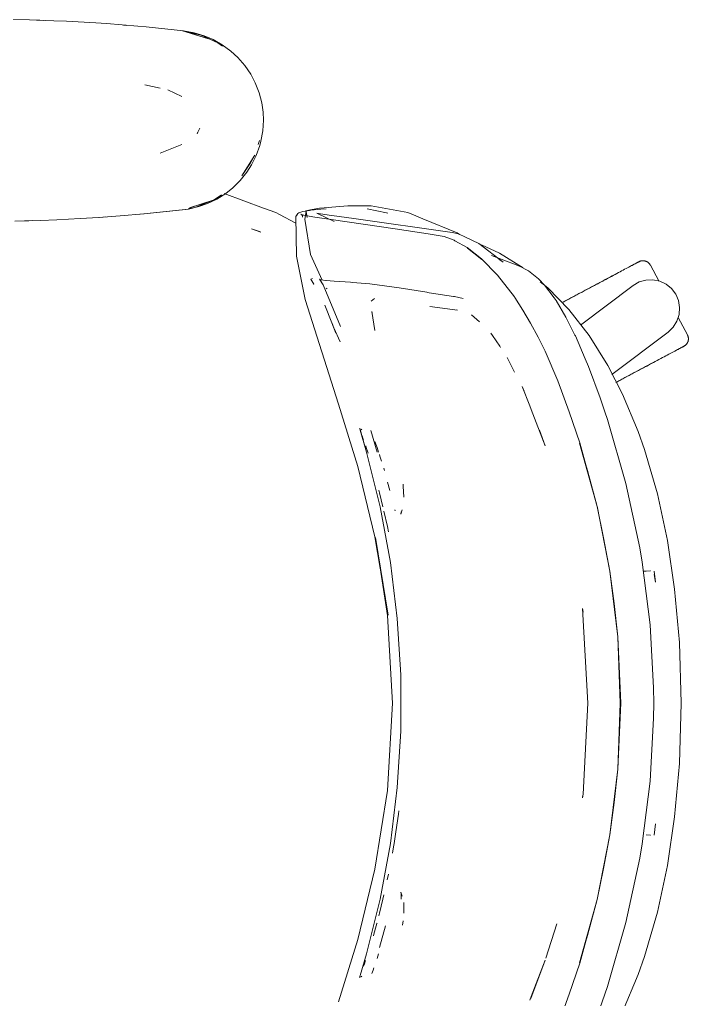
# Model space of a CAD drawing. Header units: millimetres. Extents: x 90978 to 295199, y -4084 to 97293.
# Drawn here: x 203324.1 to 203645.6, y 32614.6 to 33085.3 of the extents above; entities that cross this region are included whole.
import ezdxf

# ---------------------------------------------------------------- set-up
doc = ezdxf.new("R2010")
doc.units = ezdxf.units.MM
doc.header["$MEASUREMENT"] = 0
doc.layers.add('G-IMPT', color=8, linetype='CONTINUOUS', lineweight=9)
doc.layers.add('I-FURN', color=8, linetype='CONTINUOUS', lineweight=9)

msp = doc.modelspace()

# ---------------------------------------------------------------- linework, layer by layer
at = {"layer": 'G-IMPT'}
for p, q in [((203320.39, 33085.33), (203328.81, 33085.16)), ((203340.57, 33084.77), (203328.81, 33085.16)), ((203333.75, 33085.02), (203332.25, 33085.04)), ((203335.68, 33084.91), (203333.75, 33085.02)), ((203340.57, 33084.77), (203346.59, 33084.52)), ((203360.73, 33083.71), (203346.59, 33084.52)), ((203365.82, 33083.38), (203360.73, 33083.71)), ((203365.82, 33083.38), (203380.87, 33082.14)), ((203374, 33082.73), (203375.68, 33082.57)), ((203380.87, 33082.14), (203385, 33081.79)), ((203385, 33081.79), (203402.93, 33079.89)), ((203402.42, 33079.89), (203414.88, 33076.05)), ((203402.42, 33079.89), (203405.73, 33078.97)), ((203402.93, 33079.89), (203407.97, 33078.99)), ((203411.39, 33077.84), (203402.98, 33079.76)), ((203414.88, 33076.05), (203405.73, 33078.97)), ((203412.84, 33077.52), (203407.97, 33078.99)), ((203411.39, 33077.84), (203419.45, 33074.11)), ((203417.08, 33075.71), (203412.84, 33077.52)), ((203417.08, 33075.71), (203421.52, 33073.2)), ((203421.56, 33072.51), (203419.45, 33074.11)), ((203425.6, 33070.21), (203421.52, 33073.2)), ((203425.6, 33070.21), (203429.04, 33067.04)), ((203432.36, 33063.21), (203429.04, 33067.04)), ((203435.19, 33059.04), (203432.36, 33063.21)), ((203435.19, 33059.04), (203437.38, 33054.87)), ((203384.22, 33053.92), (203391.65, 33052.34)), ((203437.38, 33054.87), (203439.21, 33050.16)), ((203402.05, 33048.31), (203395.26, 33051.58)), ((203440.48, 33045.3), (203439.21, 33050.16)), ((203440.48, 33045.3), (203441.12, 33040.78)), ((203441.29, 33036.93), (203441.12, 33040.78)), ((203441.29, 33036.93), (203441, 33031.89)), ((203409.67, 33030.89), (203409.37, 33030.44)), ((203410.68, 33033.11), (203409.67, 33030.89)), ((203409.67, 33030.89), (203409.74, 33031.02)), ((203441, 33031.89), (203440.12, 33026.95)), ((203391.71, 33021.22), (203402.14, 33025.36)), ((203437.84, 33020.04), (203439.55, 33024.82)), ((203438.75, 33025.25), (203439.37, 33027.28)), ((203440.12, 33026.95), (203439.55, 33024.82)), ((203437.2, 33020.14), (203430.87, 33010.19)), ((203437.2, 33020.14), (203435.04, 33016.46)), ((203437.84, 33020.04), (203435.6, 33015.53)), ((203435.04, 33016.46), (203430.87, 33010.19)), ((203435.6, 33015.53), (203433.34, 33011.99)), ((203430.15, 33008.01), (203433.34, 33011.99)), ((203430.15, 33008.01), (203426.54, 33004.46)), ((203417.59, 32998.72), (203421.16, 33001.14)), ((203418.91, 32999.11), (203423.23, 33001.84)), ((203422.34, 33001.72), (203441.28, 32994.78)), ((203426.54, 33004.46), (203423.23, 33001.84)), ((203417.59, 32998.72), (203405.73, 32994.9)), ((203414.88, 32997.81), (203405.73, 32994.9)), ((203408.37, 32995.11), (203417.59, 32998.72)), ((203414.33, 32996.92), (203410.2, 32995.47)), ((203418.91, 32999.11), (203414.33, 32996.92)), ((203417.59, 32998.72), (203414.88, 32997.81)), ((203383.8, 32991.96), (203372.4, 32990.98)), ((203405.23, 32994.32), (203382.28, 32991.86)), ((203382.28, 32991.86), (203402.42, 32993.98)), ((203405.23, 32994.32), (203383.8, 32991.96)), ((203405.23, 32994.32), (203402.42, 32993.98)), ((203405.23, 32994.32), (203410.2, 32995.47)), ((203405.31, 32994.53), (203408.37, 32995.11)), ((203441.28, 32994.78), (203447.25, 32992.59)), ((203449.01, 32991.66), (203447.25, 32992.59)), ((203456.91, 32987.52), (203449.01, 32991.66)), ((203456.85, 32990.71), (203457.46, 32991.75)), ((203457.33, 32991.12), (203457.46, 32991.75)), ((203457.33, 32991.12), (203457.43, 32991.67)), ((203457.46, 32991.75), (203457.43, 32991.67)), ((203457.83, 32992.24), (203457.46, 32991.75)), ((203458.37, 32992.56), (203457.83, 32992.24)), ((203458.37, 32992.56), (203460.23, 32993.11)), ((203459.72, 32991.52), (203459.22, 32991.91)), ((203460.32, 32991.35), (203459.22, 32991.91)), ((203460.32, 32991.35), (203459.7, 32991.52)), ((203459.7, 32991.52), (203465.96, 32990.42)), ((203459.72, 32991.52), (203460.04, 32990.98)), ((203463.51, 32993.65), (203460.23, 32993.11)), ((203461.83, 32993.05), (203461.15, 32989.47)), ((203463.92, 32993.91), (203461.6, 32993.46)), ((203462.32, 32990.18), (203461.6, 32993.46)), ((203462.32, 32990.18), (203461.83, 32993.05)), ((203463.51, 32993.65), (203464.12, 32993.72)), ((203468.17, 32994.72), (203463.92, 32993.91)), ((203464.12, 32993.72), (203468.81, 32994.24)), ((203466.93, 32992.32), (203475.34, 32988.33)), ((203466.93, 32992.32), (203467.8, 32992.18)), ((203472.82, 32991.35), (203467.8, 32992.18)), ((203468.64, 32994.76), (203468.17, 32994.72)), ((203468.64, 32994.76), (203477.97, 32995.56)), ((203468.81, 32994.24), (203471.4, 32994.45)), ((203477.97, 32995.56), (203481.92, 32995.91)), ((203486.09, 32995.9), (203481.92, 32995.91)), ((203493.06, 32995.88), (203486.09, 32995.9)), ((203491.19, 32994.47), (203500.5, 32992.42)), ((203493.06, 32995.88), (203510.75, 32992.64)), ((203500.5, 32992.42), (203501.08, 32992.27)), ((203510.75, 32992.64), (203514.61, 32991.04)), ((203321.75, 32988.56), (203334.06, 32988.86)), ((203328.53, 32988.7), (203326.4, 32988.7)), ((203330.19, 32988.78), (203328.53, 32988.7)), ((203341.93, 32989.15), (203334.06, 32988.86)), ((203341.93, 32989.15), (203353.24, 32989.69)), ((203362.11, 32990.25), (203353.24, 32989.69)), ((203362.11, 32990.25), (203372.4, 32990.98)), ((203364.15, 32990.39), (203362.25, 32990.3)), ((203364.15, 32990.39), (203365.57, 32990.52)), ((203457.23, 32971.72), (203456.85, 32990.71)), ((203460.12, 32990.48), (203460.04, 32990.98)), ((203463.86, 32972.42), (203461.15, 32989.47)), ((203465.96, 32990.42), (203473.81, 32989.3)), ((203472.82, 32991.35), (203474.12, 32991.13)), ((203473.81, 32989.3), (203504.69, 32984.75)), ((203484.78, 32989.69), (203474.12, 32991.13)), ((203484.78, 32989.69), (203532, 32983.02)), ((203517.98, 32989.65), (203514.61, 32991.04)), ((203534.43, 32982.86), (203517.98, 32989.65)), ((203439.97, 32983.18), (203435.51, 32984.82)), ((203435.51, 32984.82), (203439.39, 32983.44)), ((203439.97, 32983.18), (203439.39, 32983.44)), ((203504.69, 32984.75), (203520.46, 32982.36)), ((203528.13, 32981.06), (203520.46, 32982.36)), ((203532, 32983.02), (203534.99, 32982.37)), ((203535.6, 32982.09), (203534.43, 32982.86)), ((203538.35, 32980.8), (203534.99, 32982.37)), ((203528.13, 32981.06), (203532.92, 32979.3)), ((203533.34, 32979.09), (203532.92, 32979.3)), ((203539.17, 32975.8), (203533.34, 32979.09)), ((203538.35, 32980.8), (203544.87, 32977.76)), ((203556.58, 32968.82), (203544.87, 32977.76)), ((203539.17, 32975.8), (203546.14, 32970.38)), ((203546.35, 32970.08), (203539.4, 32975.47)), ((203539.4, 32975.47), (203542.78, 32972.88)), ((203546.35, 32970.08), (203542.78, 32972.88)), ((203546.06, 32977.1), (203554.69, 32973.12)), ((203554.69, 32973.12), (203566.14, 32965.99)), ((203457.23, 32971.72), (203461.43, 32950.77)), ((203463.86, 32972.42), (203469.47, 32960.07)), ((203553.88, 32962.48), (203546.14, 32970.38)), ((203550.92, 32972.06), (203562.83, 32967.55)), ((203556.58, 32968.82), (203554.55, 32969.99)), ((203565.06, 32966.47), (203562.83, 32967.55)), ((203567.49, 32965.3), (203565.06, 32966.47)), ((203568.63, 32964.69), (203567.49, 32965.3)), ((203568.63, 32964.69), (203573.49, 32960.82)), ((203464, 32960.6), (203464.07, 32960.62)), ((203464, 32960.6), (203465.59, 32958.13)), ((203464.94, 32960.89), (203464.07, 32960.62)), ((203465.59, 32958.13), (203464.07, 32960.62)), ((203464.07, 32960.62), (203465.55, 32958.15)), ((203468.93, 32960.31), (203468.21, 32960.59)), ((203468.21, 32960.59), (203469.97, 32957.92)), ((203468.93, 32960.31), (203468.94, 32960.3)), ((203471.32, 32960), (203468.94, 32960.3)), ((203471.32, 32960), (203471.4, 32960)), ((203475.28, 32959.7), (203471.4, 32960)), ((203483.14, 32959.14), (203475.28, 32959.7)), ((203484.12, 32959.07), (203483.14, 32959.14)), ((203492.37, 32958.45), (203484.12, 32959.07)), ((203553.88, 32962.48), (203561.9, 32952.05)), ((203573.49, 32960.82), (203576.39, 32957.8)), ((203578.06, 32956.38), (203574.39, 32959.38)), ((203469.97, 32957.92), (203478.4, 32937.95)), ((203471.42, 32956.21), (203471.86, 32955.94)), ((203492.37, 32958.45), (203492.45, 32958.44)), ((203506.52, 32956.41), (203492.45, 32958.44)), ((203506.52, 32956.41), (203519.87, 32954.3)), ((203519.87, 32954.3), (203520.38, 32954.21)), ((203520.99, 32954.12), (203520.38, 32954.21)), ((203520.99, 32954.12), (203532.72, 32952.32)), ((203576.39, 32957.8), (203581.1, 32951.67)), ((203578.06, 32956.38), (203588.02, 32946.09)), ((203477.42, 32900.53), (203461.43, 32950.77)), ((203493.11, 32950.06), (203494.75, 32951.34)), ((203532.72, 32952.32), (203533.19, 32952.24)), ((203535.17, 32951.82), (203533.19, 32952.24)), ((203537.33, 32951.36), (203535.17, 32951.82)), ((203562.06, 32951.79), (203561.9, 32952.05)), ((203565.95, 32945.69), (203562.06, 32951.79)), ((203581.1, 32951.67), (203581.97, 32950.38)), ((203586.7, 32942.38), (203581.97, 32950.38)), ((203474.11, 32939.58), (203470.85, 32948.05)), ((203493.46, 32945.11), (203494.86, 32935.95)), ((203493.46, 32945.11), (203493.5, 32944.77)), ((203521.29, 32947.44), (203534.65, 32945.66)), ((203534.65, 32945.66), (203534.18, 32945.81)), ((203565.95, 32945.69), (203569.72, 32939.46)), ((203597.82, 32933.48), (203588.02, 32946.09)), ((203476.13, 32934.68), (203474.1, 32939.79)), ((203474.1, 32939.79), (203476.13, 32934.67)), ((203545.15, 32940.16), (203541.24, 32943.5)), ((203587.01, 32941.78), (203586.7, 32942.38)), ((203587.01, 32941.78), (203591.01, 32933.77)), ((203474.11, 32939.58), (203476.13, 32934.68)), ((203475.13, 32937.21), (203478.18, 32930.49)), ((203573.28, 32932.67), (203569.72, 32939.46)), ((203551.42, 32933.53), (203550.67, 32934.63)), ((203551.42, 32933.53), (203554.92, 32928.4)), ((203573.28, 32932.67), (203576.67, 32925.95)), ((203591.23, 32933.33), (203591.01, 32933.77)), ((203591.23, 32933.33), (203596, 32922.37)), ((203606.8, 32919.19), (203597.82, 32933.48)), ((203554.92, 32928.4), (203555.31, 32927.82)), ((203582.85, 32911.72), (203576.67, 32925.95)), ((203558.45, 32922.92), (203561.99, 32915.95)), ((203596, 32922.37), (203597.48, 32918.69)), ((203603.08, 32903.62), (203597.48, 32918.69)), ((203613.89, 32905.41), (203606.8, 32919.19)), ((203588.31, 32896.84), (203582.85, 32911.72)), ((203569.34, 32899.76), (203565.62, 32909.08)), ((203565.62, 32909.08), (203566.62, 32906.84)), ((203603.08, 32903.62), (203605.42, 32896.8)), ((203621.41, 32887.44), (203613.89, 32905.41)), ((203486.6, 32870.55), (203477.42, 32900.53)), ((203570.01, 32898.03), (203569.34, 32899.76)), ((203576.72, 32880.58), (203570.01, 32898.03)), ((203588.31, 32896.84), (203593.32, 32881.92)), ((203606.61, 32893.19), (203605.42, 32896.8)), ((203606.61, 32893.19), (203615.56, 32862.36)), ((203487.56, 32888.73), (203487.69, 32888.97)), ((203490.83, 32877.5), (203487.56, 32888.73)), ((203490.83, 32877.5), (203487.71, 32888.32)), ((203487.77, 32888.04), (203487.71, 32888.32)), ((203490.83, 32877.5), (203487.77, 32888.04)), ((203488.65, 32888.19), (203488.04, 32888.57)), ((203488.65, 32888.19), (203488.44, 32888.33)), ((203576.72, 32880.58), (203574, 32888.02)), ((203489.1, 32884.25), (203488.71, 32885.32)), ((203489.45, 32883.28), (203489.1, 32884.25)), ((203496.02, 32877.5), (203492.99, 32887.93)), ((203621.41, 32887.44), (203624.48, 32878.7)), ((203490.44, 32880.53), (203490.72, 32879.73)), ((203491.46, 32877.5), (203490.72, 32879.73)), ((203494.9, 32882.68), (203495.66, 32880.52)), ((203495.91, 32879.8), (203495.66, 32880.52)), ((203495.91, 32879.8), (203496.68, 32877.5)), ((203597.05, 32868.67), (203593.27, 32881.83)), ((203601.7, 32851.43), (203593.27, 32881.83)), ((203601.7, 32851.43), (203593.32, 32881.92)), ((203624.48, 32878.7), (203630.65, 32857.46)), ((203497.38, 32851.19), (203490.83, 32877.5)), ((203491.46, 32877.5), (203491.61, 32877.04)), ((203497.06, 32876.36), (203497.31, 32875.58)), ((203497.31, 32875.58), (203498.1, 32873.09)), ((203486.6, 32870.55), (203494.91, 32836.87)), ((203499.09, 32869.79), (203499.42, 32868.67)), ((203597.05, 32868.67), (203601.7, 32851.43)), ((203501, 32863), (203501.99, 32859.14)), ((203501, 32863), (203501.39, 32861.47)), ((203508.42, 32861.65), (203508.39, 32862.13)), ((203508.69, 32857.94), (203508.42, 32861.65)), ((203622.22, 32831.57), (203615.56, 32862.36)), ((203497.14, 32857.92), (203496.8, 32859.2)), ((203498.7, 32851.17), (203497.14, 32857.92)), ((203508.69, 32857.94), (203508.79, 32856.57)), ((203508.8, 32855.87), (203508.79, 32856.57)), ((203630.65, 32857.46), (203635.47, 32835.1)), ((203497.38, 32851.19), (203502.31, 32824.52)), ((203607.87, 32820.3), (203601.66, 32851.54)), ((203601.66, 32851.54), (203607.87, 32820.38)), ((203601.7, 32851.43), (203604.78, 32836.4)), ((203500.86, 32841.77), (203499.15, 32849.19)), ((203504.59, 32849.38), (203504.46, 32849.79)), ((203507.26, 32847.78), (203507.95, 32849.73)), ((203507.26, 32847.78), (203507.48, 32848.83)), ((203501.33, 32839.14), (203500.86, 32841.77)), ((203494.91, 32836.87), (203501.17, 32799.13)), ((203500.91, 32798.95), (203495.18, 32836.49)), ((203501.17, 32799.13), (203495.18, 32836.49)), ((203607.87, 32820.3), (203604.78, 32836.4)), ((203623.41, 32824.65), (203622.22, 32831.57)), ((203638.96, 32811.68), (203635.47, 32835.1)), ((203502.31, 32824.52), (203505.61, 32797.6)), ((203627.22, 32794.48), (203623.41, 32824.65)), ((203611.7, 32788.78), (203607.87, 32820.38)), ((203609.82, 32804.82), (203607.87, 32820.3)), ((203611.66, 32788.74), (203607.87, 32820.3)), ((203623.96, 32820.29), (203625.2, 32820.34)), ((203627.3, 32820.41), (203625.2, 32820.34)), ((203627.3, 32820.41), (203627.19, 32820.41)), ((203629.06, 32820.38), (203629.71, 32814.97)), ((203629.14, 32818.74), (203629.71, 32814.97)), ((203641.22, 32786.11), (203638.96, 32811.68)), ((203609.82, 32804.82), (203611.66, 32788.74)), ((203500.91, 32798.95), (203503.27, 32756.97)), ((203594.66, 32802.25), (203594.7, 32802)), ((203597.21, 32756.97), (203594.7, 32802.31)), ((203594.7, 32802.31), (203594.93, 32800.69)), ((203594.93, 32800.69), (203594.7, 32802)), ((203507.26, 32770.53), (203505.61, 32797.6)), ((203628.84, 32764.28), (203627.22, 32794.48)), ((203611.66, 32788.74), (203612.33, 32773.85)), ((203611.66, 32788.74), (203612.8, 32756.97)), ((203613.03, 32756.97), (203611.7, 32788.78)), ((203642.07, 32756.97), (203641.22, 32786.11)), ((203507.26, 32743.41), (203507.26, 32770.53)), ((203612.33, 32773.85), (203612.8, 32756.97)), ((203628.84, 32764.28), (203628.93, 32756.97)), ((203500.91, 32714.98), (203503.27, 32756.97)), ((203597.26, 32756.97), (203594.93, 32713.24)), ((203597.21, 32756.97), (203594.93, 32713.24)), ((203611.66, 32725.19), (203612.8, 32756.97)), ((203611.7, 32725.15), (203613.03, 32756.97)), ((203612.33, 32740.08), (203612.8, 32756.97)), ((203628.84, 32749.66), (203628.93, 32756.97)), ((203641.22, 32727.83), (203642.07, 32756.97)), ((203628.84, 32749.66), (203627.22, 32719.45)), ((203507.26, 32743.41), (203505.61, 32716.34)), ((203612.33, 32740.08), (203611.66, 32725.19)), ((203611.66, 32725.19), (203607.87, 32693.64)), ((203611.7, 32725.15), (203607.87, 32693.56)), ((203611.66, 32725.19), (203609.82, 32709.11)), ((203638.96, 32702.25), (203641.22, 32727.83)), ((203627.22, 32719.45), (203623.41, 32689.28)), ((203494.91, 32677.07), (203500.91, 32714.98)), ((203502.31, 32689.42), (203505.61, 32716.34)), ((203594.66, 32711.69), (203594.7, 32711.93)), ((203594.93, 32713.24), (203594.67, 32711.46)), ((203594.93, 32713.24), (203594.7, 32711.93)), ((203607.87, 32693.64), (203609.82, 32709.11)), ((203506.22, 32703.57), (203506.41, 32705.23)), ((203504.93, 32695.04), (203506.22, 32703.57)), ((203635.47, 32678.84), (203638.96, 32702.25)), ((203504.93, 32695.04), (203504.08, 32689.42)), ((203629.06, 32693.55), (203629.71, 32698.97)), ((203601.7, 32662.51), (203607.87, 32693.64)), ((203601.7, 32662.51), (203607.87, 32693.56)), ((203607.87, 32693.64), (203604.78, 32677.53)), ((203625.2, 32693.6), (203627.3, 32693.52)), ((203627.3, 32693.52), (203627.19, 32693.52)), ((203497.38, 32662.75), (203502.31, 32689.42)), ((203503.28, 32684.89), (203503.83, 32687.79)), ((203504.08, 32689.42), (203503.83, 32687.79)), ((203623.41, 32689.28), (203622.22, 32682.36)), ((203615.56, 32651.57), (203622.22, 32682.36)), ((203494.91, 32677.07), (203486.6, 32643.38)), ((203601.7, 32662.51), (203604.78, 32677.53)), ((203630.65, 32656.47), (203635.47, 32678.84)), ((203501.35, 32674.79), (203500.82, 32671.97)), ((203497.38, 32662.75), (203490.83, 32636.43)), ((203497.14, 32656.01), (203498.7, 32662.76)), ((203499.15, 32664.74), (203498.7, 32662.76)), ((203507.48, 32665.11), (203507.26, 32666.15)), ((203507.26, 32666.15), (203507.95, 32664.21)), ((203507.48, 32665.11), (203507.51, 32662.8)), ((203507.52, 32662.94), (203507.51, 32662.8)), ((203601.7, 32662.51), (203593.27, 32632.1)), ((203601.7, 32662.51), (203593.32, 32632.01)), ((203597.05, 32645.26), (203601.7, 32662.51)), ((203508.8, 32661.1), (203508.71, 32656.04)), ((203508.71, 32656.04), (203508.8, 32658.32)), ((203508.8, 32661.1), (203508.8, 32658.32)), ((203497.14, 32656.01), (203496.81, 32654.72)), ((203624.48, 32635.23), (203630.65, 32656.47)), ((203495.53, 32649.85), (203494.41, 32645.86)), ((203495.53, 32649.85), (203495.84, 32650.99)), ((203495.84, 32650.99), (203495.89, 32651.17)), ((203497.11, 32639.53), (203500.02, 32649.92)), ((203508.4, 32652.25), (203508.19, 32650.15)), ((203582.25, 32650.82), (203577, 32634.34)), ((203582.25, 32650.82), (203581.17, 32647.39)), ((203615.56, 32651.57), (203606.61, 32620.74)), ((203477.42, 32613.41), (203486.6, 32643.38)), ((203494.41, 32645.86), (203494.2, 32645.17)), ((203597.05, 32645.26), (203593.27, 32632.1)), ((203490.83, 32636.43), (203487.76, 32626)), ((203496.67, 32636.44), (203495.94, 32634.22)), ((203624.48, 32635.23), (203621.41, 32626.5)), ((203489.67, 32631.23), (203489.43, 32630.57)), ((203489.67, 32631.23), (203490.41, 32633.33)), ((203493.96, 32628.68), (203494.33, 32629.69)), ((203576.72, 32633.35), (203569.9, 32614.94)), ((203576.72, 32633.35), (203570.01, 32615.9)), ((203593.32, 32632.01), (203588.31, 32617.09)), ((203487.56, 32625.21), (203487.62, 32625.44)), ((203487.65, 32624.97), (203487.56, 32625.21)), ((203487.62, 32625.44), (203487.69, 32625.73)), ((203487.69, 32625.73), (203487.76, 32626)), ((203488.65, 32625.75), (203488.04, 32625.36)), ((203488.65, 32625.75), (203488.44, 32625.6)), ((203493.96, 32628.68), (203493.34, 32627.02)), ((203621.41, 32626.5), (203613.89, 32608.52)), ((203606.61, 32620.74), (203605.42, 32617.14)), ((203570.01, 32615.9), (203569.34, 32614.18)), ((203582.85, 32602.22), (203588.31, 32617.09)), ((203603.01, 32610.2), (203605.42, 32617.14))]:
    msp.add_line(p, q, dxfattribs=at)
at = {"layer": 'I-FURN'}
for p, q in [((203619.64, 32967.84), (203620.04, 32968.05)), ((203620.23, 32968.16), (203619.86, 32967.96)), ((203620.04, 32968.05), (203620.39, 32968.24)), ((203620.57, 32968.33), (203620.23, 32968.16)), ((203620.39, 32968.24), (203620.71, 32968.41)), ((203620.86, 32968.49), (203620.57, 32968.33)), ((203620.71, 32968.41), (203620.99, 32968.56)), ((203621.12, 32968.63), (203620.86, 32968.49)), ((203620.99, 32968.56), (203621.23, 32968.69)), ((203621.34, 32968.75), (203621.12, 32968.63)), ((203621.23, 32968.69), (203621.43, 32968.79)), ((203621.52, 32968.84), (203621.34, 32968.75)), ((203621.43, 32968.79), (203621.59, 32968.88)), ((203621.66, 32968.92), (203621.52, 32968.84)), ((203621.59, 32968.88), (203621.71, 32968.94)), ((203621.76, 32968.97), (203621.66, 32968.92)), ((203621.71, 32968.94), (203621.8, 32968.99)), ((203621.82, 32969), (203621.76, 32968.97)), ((203621.8, 32968.99), (203621.84, 32969.01)), ((203621.84, 32969.01), (203621.82, 32969)), ((203621.84, 32969.01), (203621.99, 32969.09)), ((203621.84, 32969.01), (203621.84, 32969.01)), ((203621.99, 32969.09), (203622.13, 32969.15)), ((203622.13, 32969.15), (203622.28, 32969.21)), ((203622.28, 32969.21), (203622.43, 32969.27)), ((203622.43, 32969.27), (203622.59, 32969.32)), ((203622.59, 32969.32), (203622.74, 32969.36)), ((203622.74, 32969.36), (203622.9, 32969.4)), ((203622.9, 32969.4), (203623.06, 32969.43)), ((203623.06, 32969.43), (203623.22, 32969.45)), ((203623.22, 32969.45), (203623.38, 32969.47)), ((203623.38, 32969.47), (203623.54, 32969.48)), ((203623.54, 32969.48), (203623.7, 32969.48)), ((203623.7, 32969.48), (203623.86, 32969.48)), ((203623.86, 32969.48), (203624.02, 32969.47)), ((203624.02, 32969.47), (203624.18, 32969.46)), ((203624.18, 32969.46), (203624.34, 32969.44)), ((203624.34, 32969.44), (203624.5, 32969.41)), ((203624.5, 32969.41), (203624.66, 32969.38)), ((203624.66, 32969.38), (203624.82, 32969.34)), ((203624.82, 32969.34), (203624.97, 32969.29)), ((203624.97, 32969.29), (203625.12, 32969.24)), ((203625.12, 32969.24), (203625.27, 32969.18)), ((203625.27, 32969.18), (203625.42, 32969.12)), ((203625.42, 32969.12), (203625.57, 32969.05)), ((203625.57, 32969.05), (203625.71, 32968.97)), ((203625.71, 32968.97), (203625.85, 32968.89)), ((203625.85, 32968.89), (203625.98, 32968.8)), ((203625.98, 32968.8), (203626.11, 32968.71)), ((203626.11, 32968.71), (203626.24, 32968.61)), ((203626.24, 32968.61), (203626.37, 32968.51)), ((203626.37, 32968.51), (203626.49, 32968.4)), ((203626.49, 32968.4), (203626.6, 32968.29)), ((203626.6, 32968.29), (203626.71, 32968.17)), ((203626.71, 32968.17), (203626.82, 32968.05)), ((203626.82, 32968.05), (203626.92, 32967.92)), ((203611.12, 32963.31), (203610.29, 32962.87)), ((203611.93, 32963.74), (203611.12, 32963.31)), ((203612.72, 32964.16), (203611.93, 32963.74)), ((203613.48, 32964.57), (203612.72, 32964.16)), ((203614.22, 32964.96), (203613.48, 32964.57)), ((203614.93, 32965.34), (203614.22, 32964.96)), ((203615.6, 32965.7), (203614.93, 32965.34)), ((203616.25, 32966.04), (203615.6, 32965.7)), ((203616.87, 32966.37), (203616.25, 32966.04)), ((203617.45, 32966.68), (203616.87, 32966.37)), ((203617.14, 32966.51), (203617.71, 32966.82)), ((203618, 32966.97), (203617.45, 32966.68)), ((203617.71, 32966.82), (203618.25, 32967.1)), ((203618.52, 32967.25), (203618, 32966.97)), ((203618.25, 32967.1), (203618.75, 32967.37)), ((203619, 32967.5), (203618.52, 32967.25)), ((203618.75, 32967.37), (203619.21, 32967.61)), ((203619.45, 32967.74), (203619, 32967.5)), ((203619.21, 32967.61), (203619.64, 32967.84)), ((203619.86, 32967.96), (203619.45, 32967.74)), ((203626.92, 32967.92), (203627.02, 32967.79)), ((203627.02, 32967.79), (203627.11, 32967.66)), ((203627.11, 32967.66), (203627.19, 32967.52)), ((203627.19, 32967.52), (203627.27, 32967.38)), ((203627.27, 32967.38), (203627.29, 32967.35)), ((203631.33, 32959.76), (203627.29, 32967.35)), ((203601.43, 32958.16), (203602.42, 32958.68)), ((203602.94, 32958.96), (203601.97, 32958.44)), ((203602.42, 32958.68), (203603.39, 32959.2)), ((203603.91, 32959.48), (203602.94, 32958.96)), ((203603.39, 32959.2), (203604.36, 32959.71)), ((203604.87, 32959.99), (203603.91, 32959.48)), ((203604.36, 32959.71), (203605.31, 32960.22)), ((203605.81, 32960.49), (203604.87, 32959.99)), ((203605.31, 32960.22), (203606.24, 32960.72)), ((203606.74, 32960.98), (203605.81, 32960.49)), ((203606.24, 32960.72), (203607.17, 32961.21)), ((203607.66, 32961.47), (203606.74, 32960.98)), ((203607.17, 32961.21), (203608.07, 32961.69)), ((203608.55, 32961.95), (203607.66, 32961.47)), ((203608.07, 32961.69), (203608.96, 32962.16)), ((203609.43, 32962.41), (203608.55, 32961.95)), ((203608.96, 32962.16), (203609.83, 32962.62)), ((203610.29, 32962.87), (203609.43, 32962.41)), ((203609.83, 32962.62), (203610.67, 32963.07)), ((203618.95, 32957.57), (203621.87, 32959.26)), ((203621.87, 32959.26), (203625.11, 32960.2)), ((203625.11, 32960.2), (203628.48, 32960.34)), ((203628.48, 32960.34), (203631.78, 32959.67)), ((203631.78, 32959.67), (203634.83, 32958.23)), ((203592.43, 32953.38), (203593.43, 32953.9)), ((203593.97, 32954.19), (203592.97, 32953.66)), ((203593.43, 32953.9), (203594.43, 32954.44)), ((203593.63, 32938.49), (203618.95, 32957.57)), ((203594.97, 32954.72), (203593.97, 32954.19)), ((203594.43, 32954.44), (203595.43, 32954.97)), ((203595.97, 32955.26), (203594.97, 32954.72)), ((203595.43, 32954.97), (203596.43, 32955.5)), ((203596.98, 32955.79), (203595.97, 32955.26)), ((203596.43, 32955.5), (203597.44, 32956.04)), ((203597.98, 32956.33), (203596.98, 32955.79)), ((203597.44, 32956.04), (203598.44, 32956.57)), ((203598.99, 32956.86), (203597.98, 32956.33)), ((203598.44, 32956.57), (203599.45, 32957.1)), ((203599.98, 32957.39), (203598.99, 32956.86)), ((203599.45, 32957.1), (203600.44, 32957.63)), ((203600.98, 32957.92), (203599.98, 32957.39)), ((203600.44, 32957.63), (203601.43, 32958.16)), ((203601.97, 32958.44), (203600.98, 32957.92)), ((203634.83, 32958.23), (203637.45, 32956.1)), ((203637.45, 32956.1), (203639.48, 32953.4)), ((203586.25, 32950.09), (203585.34, 32949.6)), ((203585.75, 32949.82), (203586.67, 32950.31)), ((203587.17, 32950.58), (203586.25, 32950.09)), ((203586.67, 32950.31), (203587.6, 32950.8)), ((203588.11, 32951.07), (203587.17, 32950.58)), ((203587.6, 32950.8), (203588.54, 32951.31)), ((203589.06, 32951.58), (203588.11, 32951.07)), ((203588.54, 32951.31), (203589.5, 32951.81)), ((203590.02, 32952.09), (203589.06, 32951.58)), ((203589.5, 32951.81), (203590.47, 32952.33)), ((203590.99, 32952.61), (203590.02, 32952.09)), ((203590.47, 32952.33), (203591.45, 32952.85)), ((203591.98, 32953.13), (203590.99, 32952.61)), ((203591.45, 32952.85), (203592.43, 32953.38)), ((203592.97, 32953.66), (203591.98, 32953.13)), ((203639.48, 32953.4), (203640.81, 32950.3)), ((203640.81, 32950.3), (203641.35, 32946.97)), ((203641.35, 32946.97), (203641.08, 32943.61)), ((203640.02, 32940.41), (203638.22, 32937.56)), ((203641.08, 32943.61), (203640.02, 32940.41)), ((203645.11, 32933.85), (203640.63, 32942.26)), ((203635.79, 32935.22), (203608.73, 32914.82)), ((203638.22, 32937.56), (203635.79, 32935.22)), ((203645.11, 32933.85), (203645.18, 32933.7)), ((203645.18, 32933.7), (203645.25, 32933.56)), ((203645.27, 32930.42), (203645.21, 32930.27)), ((203645.25, 32933.56), (203645.31, 32933.41)), ((203645.33, 32930.57), (203645.27, 32930.42)), ((203645.31, 32933.41), (203645.36, 32933.26)), ((203645.38, 32930.72), (203645.33, 32930.57)), ((203645.36, 32933.26), (203645.41, 32933.1)), ((203645.43, 32930.88), (203645.38, 32930.72)), ((203645.41, 32933.1), (203645.45, 32932.95)), ((203645.47, 32931.03), (203645.43, 32930.88)), ((203645.45, 32932.95), (203645.49, 32932.79)), ((203645.5, 32931.19), (203645.47, 32931.03)), ((203645.49, 32932.79), (203645.52, 32932.63)), ((203645.53, 32931.35), (203645.5, 32931.19)), ((203645.52, 32932.63), (203645.54, 32932.47)), ((203645.55, 32931.51), (203645.53, 32931.35)), ((203645.54, 32932.47), (203645.56, 32932.31)), ((203645.57, 32931.67), (203645.55, 32931.51)), ((203645.56, 32932.31), (203645.57, 32932.15)), ((203645.57, 32932.15), (203645.58, 32931.99)), ((203645.58, 32931.83), (203645.57, 32931.67)), ((203645.58, 32931.99), (203645.58, 32931.83)), ((203638.14, 32925.58), (203638.74, 32925.9)), ((203639.05, 32926.06), (203638.46, 32925.75)), ((203638.74, 32925.9), (203639.31, 32926.2)), ((203639.6, 32926.36), (203639.05, 32926.06)), ((203639.31, 32926.2), (203639.84, 32926.48)), ((203640.12, 32926.63), (203639.6, 32926.36)), ((203639.84, 32926.48), (203640.34, 32926.75)), ((203640.6, 32926.89), (203640.12, 32926.63)), ((203640.34, 32926.75), (203640.81, 32927)), ((203641.04, 32927.12), (203640.6, 32926.89)), ((203640.81, 32927), (203641.24, 32927.23)), ((203641.45, 32927.34), (203641.04, 32927.12)), ((203641.24, 32927.23), (203641.63, 32927.44)), ((203641.83, 32927.54), (203641.45, 32927.34)), ((203641.63, 32927.44), (203641.99, 32927.63)), ((203642.16, 32927.72), (203641.83, 32927.54)), ((203641.99, 32927.63), (203642.3, 32927.79)), ((203642.46, 32927.88), (203642.16, 32927.72)), ((203642.3, 32927.79), (203642.58, 32927.94)), ((203642.72, 32928.01), (203642.46, 32927.88)), ((203642.58, 32927.94), (203642.82, 32928.07)), ((203642.94, 32928.13), (203642.72, 32928.01)), ((203642.82, 32928.07), (203643.03, 32928.18)), ((203643.12, 32928.23), (203642.94, 32928.13)), ((203643.03, 32928.18), (203643.19, 32928.26)), ((203643.26, 32928.3), (203643.12, 32928.23)), ((203643.19, 32928.26), (203643.31, 32928.33)), ((203643.36, 32928.35), (203643.26, 32928.3)), ((203643.31, 32928.33), (203643.39, 32928.37)), ((203643.42, 32928.39), (203643.36, 32928.35)), ((203643.39, 32928.37), (203643.43, 32928.39)), ((203643.44, 32928.4), (203643.42, 32928.39)), ((203643.43, 32928.39), (203643.44, 32928.4)), ((203643.48, 32928.42), (203643.44, 32928.4)), ((203643.62, 32928.5), (203643.48, 32928.42)), ((203643.75, 32928.58), (203643.62, 32928.5)), ((203643.89, 32928.67), (203643.75, 32928.58)), ((203644.02, 32928.77), (203643.89, 32928.67)), ((203644.14, 32928.87), (203644.02, 32928.77)), ((203644.26, 32928.98), (203644.14, 32928.87)), ((203644.38, 32929.09), (203644.26, 32928.98)), ((203644.49, 32929.2), (203644.38, 32929.09)), ((203644.6, 32929.32), (203644.49, 32929.2)), ((203644.7, 32929.45), (203644.6, 32929.32)), ((203644.8, 32929.58), (203644.7, 32929.45)), ((203644.89, 32929.71), (203644.8, 32929.58)), ((203644.98, 32929.84), (203644.89, 32929.71)), ((203645.06, 32929.98), (203644.98, 32929.84)), ((203645.14, 32930.13), (203645.06, 32929.98)), ((203645.21, 32930.27), (203645.14, 32930.13)), ((203628.76, 32920.59), (203629.67, 32921.08)), ((203629.67, 32921.08), (203630.56, 32921.55)), ((203630.56, 32921.55), (203631.42, 32922.01)), ((203631.42, 32922.01), (203632.27, 32922.46)), ((203632.27, 32922.46), (203633.09, 32922.9)), ((203633.09, 32922.9), (203633.9, 32923.32)), ((203633.9, 32923.32), (203634.67, 32923.74)), ((203634.67, 32923.74), (203635.42, 32924.13)), ((203635.42, 32924.13), (203636.14, 32924.52)), ((203636.14, 32924.52), (203636.84, 32924.89)), ((203636.84, 32924.89), (203637.5, 32925.24)), ((203637.5, 32925.24), (203638.14, 32925.58)), ((203620.58, 32916.24), (203619.58, 32915.71)), ((203620.04, 32915.96), (203621.04, 32916.49)), ((203621.58, 32916.77), (203620.58, 32916.24)), ((203621.04, 32916.49), (203622.04, 32917.02)), ((203622.57, 32917.3), (203621.58, 32916.77)), ((203622.04, 32917.02), (203623.03, 32917.55)), ((203623.56, 32917.83), (203622.57, 32917.3)), ((203623.03, 32917.55), (203624.01, 32918.07)), ((203624.54, 32918.35), (203623.56, 32917.83)), ((203624.01, 32918.07), (203624.99, 32918.59)), ((203625.51, 32918.86), (203624.54, 32918.35)), ((203624.99, 32918.59), (203625.95, 32919.1)), ((203626.47, 32919.37), (203625.51, 32918.86)), ((203625.95, 32919.1), (203626.9, 32919.6)), ((203627.41, 32919.87), (203626.47, 32919.37)), ((203626.9, 32919.6), (203627.84, 32920.1)), ((203628.34, 32920.37), (203627.41, 32919.87)), ((203627.84, 32920.1), (203628.76, 32920.59)), ((203629.25, 32920.85), (203628.34, 32920.37)), ((203611.62, 32911.48), (203610.65, 32910.96)), ((203611.09, 32911.2), (203612.06, 32911.71)), ((203612.59, 32911.99), (203611.62, 32911.48)), ((203612.06, 32911.71), (203613.04, 32912.23)), ((203613.57, 32912.52), (203612.59, 32911.99)), ((203613.04, 32912.23), (203614.03, 32912.76)), ((203614.56, 32913.04), (203613.57, 32912.52)), ((203614.03, 32912.76), (203615.02, 32913.29)), ((203615.56, 32913.57), (203614.56, 32913.04)), ((203615.02, 32913.29), (203616.02, 32913.82)), ((203616.56, 32914.11), (203615.56, 32913.57)), ((203616.02, 32913.82), (203617.03, 32914.35)), ((203617.57, 32914.64), (203616.56, 32914.11)), ((203617.03, 32914.35), (203618.03, 32914.89)), ((203618.57, 32915.18), (203617.57, 32914.64)), ((203618.03, 32914.89), (203619.04, 32915.42)), ((203619.58, 32915.71), (203618.57, 32915.18)), ((203619.04, 32915.42), (203620.04, 32915.96))]:
    msp.add_line(p, q, dxfattribs=at)

doc.saveas('drawing.dxf')
